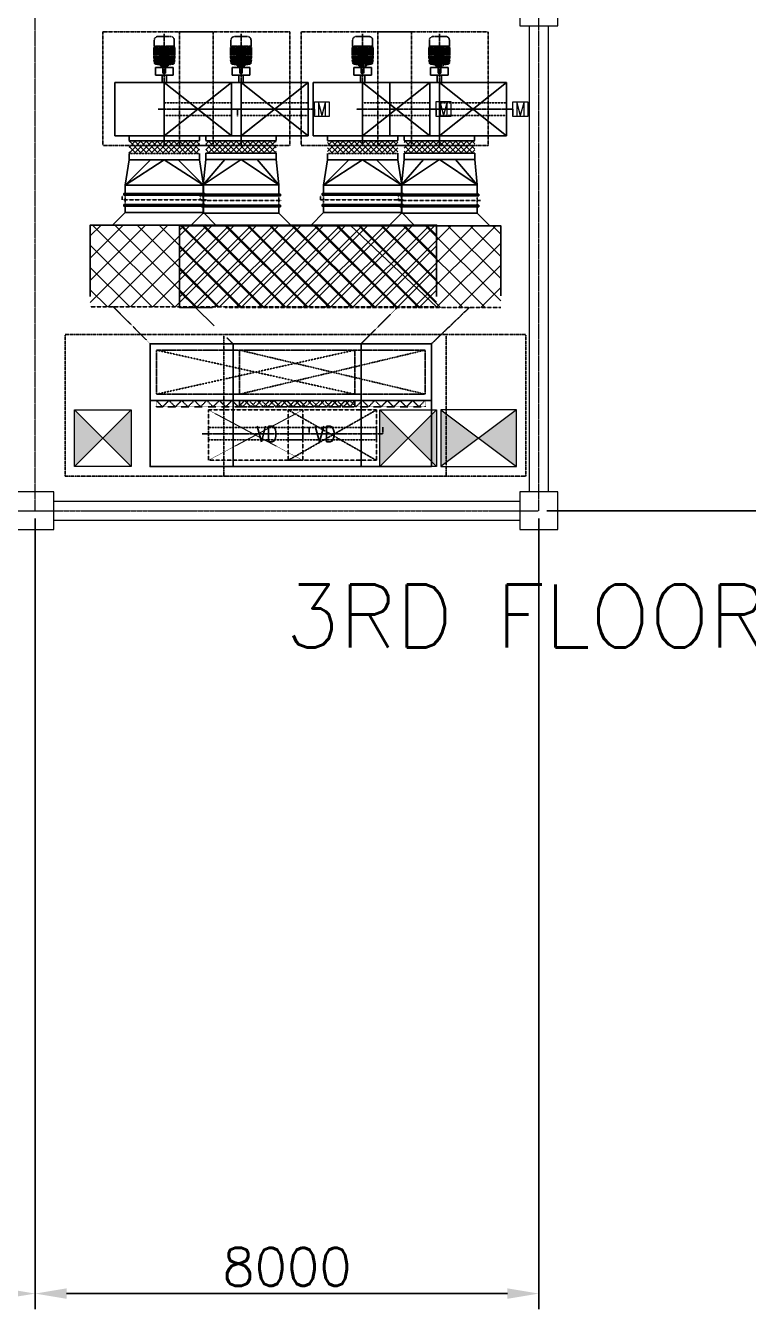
# Model space of a CAD drawing. Extents: x -59767 to 1106559, y -1290 to 1129522.
# Drawn here: x 146708 to 158185, y 542351 to 562729 of the extents above; entities that cross this region are included whole.
import ezdxf
from ezdxf.enums import TextEntityAlignment as Align

# ---------------------------------------------------------------- set-up
doc = ezdxf.new("R2010")
doc.units = 0
for name, pattern in [('CENTER', [2, 1.25, -0.25, 0.25, -0.25]), ('CENTER2', [1.125, 0.75, -0.125, 0.125, -0.125]), ('DASHED', [3.5, 2, -1.5]), ('HIDDEN', [0.375, 0.25, -0.125]), ('HIDDEN2', [0.1875, 0.125, -0.0625]), ('HIDDENX2', [0.75, 0.5, -0.25]), ('PHANTOM', [2.5, 1.25, -0.25, 0.25, -0.25, 0.25, -0.25]), ('PHANTOM2', [1.25, 0.625, -0.125, 0.125, -0.125, 0.125, -0.125])]:
    doc.linetypes.add(name, pattern=pattern)
doc.layers.get('0').update_dxf_attribs({"linetype": 'CONTINUOUS', "lineweight": 9})
doc.layers.get('Defpoints').update_dxf_attribs({"linetype": 'CONTINUOUS', "lineweight": 9})
for name, color, linetype in [('1', 2, 'CONTINUOUS'), ('D-OA', 3, 'CONTINUOUS'), ('EQ', 253, 'CONTINUOUS'), ('EQUIP', 6, 'CONTINUOUS'), ('EQUIP-PAD', 1, 'PHANTOM2'), ('EQUIPMENT', 6, 'CONTINUOUS'), ('SA-102', 3, 'CONTINUOUS'), ('SIZE', 2, 'CONTINUOUS'), ('VD', 2, 'HIDDEN')]:
    doc.layers.add(name, color=color, linetype=linetype)
for name, color, linetype, lineweight in [('COLUMN', 2, 'CONTINUOUS', 9), ('TEXT', 3, 'CONTINUOUS', 9), ('WALL_200', 3, 'CONTINUOUS', 9), ('중심선', 1, 'CENTER', 9), ('치수선', 6, 'CONTINUOUS', 9)]:
    doc.layers.add(name, color=color, linetype=linetype, lineweight=lineweight)
doc.styles.add('ROMANS', font='romans.shx', dxfattribs={"bigfont": 'whgtxt.shx'})
doc.styles.get("Standard").update_dxf_attribs({"font": 'romans.shx', "bigfont": 'whtgtxt.shx'})
doc.dimstyles.new('ISO-25', dxfattribs={"dimscale": 200, "dimtxt": 3, "dimasz": 2.5, "dimexe": 1.25, "dimexo": 0.625, "dimtad": 1, "dimdec": 0, "dimdsep": 46, "dimtxsty": 'Standard', "dimcen": 2.5, "dimadec": 0, "dimazin": 0, "dimtp": 0.1, "dimtm": 0.1, "dimtfac": 0.6, "dimtdec": 0, "dimtmove": 0, "dimatfit": 3, "dimfxl": 1, "dimtvp": 1, "dimtolj": 1, "dimarcsym": 0})

# ---------------------------------------------------------------- blocks, each defined once
blk = doc.blocks.new('column600')
at = {"layer": 'COLUMN', "linetype": 'Continuous'}
blk.add_lwpolyline([(-300, -300), (300, -300), (300, 300), (-300, 300)], close=True, dxfattribs=at)
blk = doc.blocks.new('*D166')
at = {"layer": 'Defpoints', "color": 0}
for p in [(140858, 555029), (146858, 555029), (146858, 542601)]:
    blk.add_point(p, dxfattribs=at)
at = {"layer": '치수선', "color": 0, "lineweight": -2}
for p, q in [((140858, 554904), (140858, 542351)), ((146858, 554904), (146858, 542351)), ((141358, 542601), (146358, 542601))]:
    blk.add_line(p, q, dxfattribs=at)
at = {"layer": '치수선', "color": 0}
for points in [[(141358, 542684), (141358, 542518), (140858, 542601)], [(146358, 542518), (146358, 542684), (146858, 542601)]]:
    blk.add_solid(points, dxfattribs=at)
at = {"layer": '치수선', "color": 0, "insert": (143858, 543026), "char_height": 600, "attachment_point": 5}
blk.add_mtext('\\A1;6000', dxfattribs=at)
blk = doc.blocks.new('*D167')
at = {"layer": 'Defpoints', "color": 0}
for p in [(146858, 555029), (154858, 555029), (154858, 542601)]:
    blk.add_point(p, dxfattribs=at)
at = {"layer": '치수선', "color": 0, "lineweight": -2}
for p, q in [((146858, 554904), (146858, 542351)), ((154858, 554904), (154858, 542351)), ((147358, 542601), (154358, 542601))]:
    blk.add_line(p, q, dxfattribs=at)
at = {"layer": '치수선', "color": 0}
for points in [[(147358, 542684), (147358, 542518), (146858, 542601)], [(154358, 542518), (154358, 542684), (154858, 542601)]]:
    blk.add_solid(points, dxfattribs=at)
at = {"layer": '치수선', "color": 0, "insert": (150858, 543026), "char_height": 600, "attachment_point": 5}
blk.add_mtext('\\A1;8000', dxfattribs=at)
blk = doc.blocks.new('*D168')
at = {"layer": 'Defpoints', "color": 0}
for p in [(154858, 563029), (168302, 563029), (154858, 555029)]:
    blk.add_point(p, dxfattribs=at)
at = {"layer": '치수선', "color": 0, "lineweight": -2}
for p, q in [((154983, 563029), (168552, 563029)), ((168302, 555529), (168302, 562529)), ((154983, 555029), (168552, 555029))]:
    blk.add_line(p, q, dxfattribs=at)
at = {"layer": '치수선', "color": 0}
for points in [[(168386, 562529), (168219, 562529), (168302, 563029)], [(168219, 555529), (168386, 555529), (168302, 555029)]]:
    blk.add_solid(points, dxfattribs=at)
at = {"layer": '치수선', "color": 0, "insert": (167877, 559029), "char_height": 600, "attachment_point": 5, "rotation": 90}
blk.add_mtext('\\A1;8000', dxfattribs=at)
blk = doc.blocks.new('15HPM1')
at = {"color": 6, "linetype": 'PHANTOM'}
for p, q in [((-21, -110), (-21, 0)), ((-21, 0), (0, 0)), ((21, 0), (0, 0)), ((21, -110), (21, 0)), ((-159, -163), (-165, -211)), ((-156, -161), (-163, -211)), ((-153, -161), (-159, -211)), ((-147, -163), (-153, -211)), ((-139, -167), (-145, -211)), ((-138, -167), (-144, -211)), ((-88, -146), (-140, -146)), ((-131, -168), (-137, -215)), ((-130, -169), (-135, -211)), ((-128, -169), (-133, -211)), ((-104, -189), (-121, -189)), ((-121, -215), (-121, -189)), ((-117, -215), (-117, -189)), ((-114, -169), (-116, -189)), ((-109, -215), (-109, -189)), ((-106, -144), (-106, -141)), ((-98, -211), (-98, -174)), ((-96, -211), (-96, -175)), ((-90, -156), (-78, -144)), ((-88, -158), (-76, -146)), ((-82, -211), (-82, -177)), ((-81, -173), (-79, -164)), ((-80, -211), (-80, -179)), ((-79, -173), (-76, -165)), ((-76, -146), (-76, -157)), ((-76, -165), (-76, -211)), ((-65, -211), (-65, -178)), ((-63, -211), (-63, -179)), ((-60, -136), (-60, -120)), ((0, -138), (-60, -138)), ((0, -118), (-58, -118)), ((-57, -153), (-50, -145)), ((-54, -154), (-48, -146)), ((-48, -146), (-48, -211)), ((-48, -211), (-48, -184)), ((-45, -211), (-45, -185)), ((-40, -168), (-35, -163)), ((-38, -170), (-33, -165)), ((-33, -165), (-33, -211)), ((-30, -211), (-30, -171)), ((-27, -159), (-20, -145)), ((-27, -211), (-27, -171)), ((-24, -159), (-18, -146)), ((-22, -110), (0, -110)), ((-22, -118), (-22, -110)), ((-18, -146), (-18, -211)), ((-11, -211), (-11, -178)), ((-9, -172), (-4, -164)), ((-8, -211), (-8, -180)), ((-6, -173), (-2, -165)), ((22, -110), (0, -110)), ((0, -118), (58, -118)), ((0, -138), (60, -138)), ((6, -173), (2, -165)), ((9, -172), (4, -164)), ((8, -211), (8, -180)), ((11, -211), (11, -178)), ((18, -146), (18, -211)), ((24, -159), (18, -146)), ((27, -159), (20, -145)), ((22, -118), (22, -110)), ((27, -211), (27, -171)), ((30, -211), (30, -171)), ((33, -165), (33, -211)), ((38, -170), (33, -165)), ((40, -168), (35, -163)), ((45, -211), (45, -185)), ((48, -146), (48, -211)), ((54, -154), (48, -146)), ((48, -211), (48, -184)), ((57, -153), (50, -145)), ((60, -136), (60, -120)), ((63, -211), (63, -179)), ((65, -211), (65, -178)), ((88, -158), (76, -146)), ((76, -146), (76, -157)), ((76, -165), (76, -211)), ((79, -173), (76, -165)), ((90, -156), (78, -144)), ((81, -173), (79, -164)), ((80, -211), (80, -179)), ((82, -211), (82, -177)), ((88, -146), (140, -146)), ((96, -211), (96, -175)), ((98, -211), (98, -174)), ((104, -189), (121, -189)), ((106, -144), (106, -141)), ((109, -215), (109, -189)), ((114, -169), (116, -189)), ((117, -215), (117, -189)), ((121, -215), (121, -189)), ((128, -169), (133, -211)), ((130, -169), (135, -211)), ((131, -168), (137, -215)), ((138, -167), (144, -211)), ((139, -167), (145, -211)), ((147, -163), (153, -211)), ((153, -161), (159, -211)), ((156, -161), (163, -211)), ((159, -163), (165, -211)), ((-139, -218), (-167, -234)), ((-167, -323), (-167, -234)), ((-167, -412), (-167, -323)), ((-137, -211), (-165, -211)), ((-139, -218), (-163, -234)), ((-163, -323), (-163, -234)), ((-163, -412), (-163, -323)), ((-139, -218), (-159, -234)), ((-159, -323), (-159, -234)), ((-159, -412), (-159, -323)), ((-136, -218), (-153, -234)), ((-136, -218), (-153, -234)), ((-136, -218), (-153, -234)), ((-153, -323), (-153, -234)), ((-153, -323), (-153, -234)), ((-153, -412), (-153, -323)), ((-153, -412), (-153, -323)), ((-136, -218), (-145, -234)), ((-145, -323), (-145, -234)), ((-145, -412), (-145, -323)), ((-136, -218), (-144, -234)), ((-144, -323), (-144, -234)), ((-144, -412), (-144, -323)), ((-139, -215), (141, -215)), ((-139, -218), (-139, -215)), ((-136, -323), (-136, -218)), ((-136, -428), (-136, -323)), ((-131, -218), (-135, -234)), ((-135, -323), (-135, -234)), ((-135, -412), (-135, -323)), ((-133, -211), (-121, -211)), ((-126, -218), (-133, -234)), ((-133, -323), (-133, -234)), ((-133, -412), (-133, -323)), ((-126, -323), (-126, -218)), ((-126, -428), (-126, -323)), ((-121, -323), (-121, -215)), ((-103, -218), (-121, -218)), ((-121, -431), (-121, -323)), ((-117, -323), (-117, -218)), ((-117, -428), (-117, -323)), ((-109, -323), (-109, -218)), ((-109, -428), (-109, -323)), ((-103, -218), (-103, -215)), ((-86, -218), (-98, -234)), ((-98, -323), (-98, -234)), ((-98, -412), (-98, -323)), ((-76, -218), (-96, -234)), ((-96, -323), (-96, -234)), ((-96, -412), (-96, -323)), ((-89, -222), (-89, -215)), ((-73, -218), (-82, -234)), ((-82, -323), (-82, -234)), ((-82, -412), (-82, -323)), ((-63, -218), (-80, -234)), ((-80, -323), (-80, -234)), ((-80, -412), (-80, -323)), ((-76, -223), (-76, -218)), ((-60, -218), (-65, -234)), ((-65, -234), (-65, -412)), ((-48, -218), (-63, -234)), ((-63, -226), (-63, -218)), ((-63, -234), (-63, -412)), ((-48, -218), (-48, -428)), ((-45, -218), (-48, -234)), ((-48, -234), (-48, -412)), ((-33, -218), (-45, -234)), ((-45, -234), (-45, -412)), ((-33, -218), (-33, -428)), ((-30, -234), (-30, -428)), ((-18, -218), (-27, -234)), ((-27, -234), (-27, -412)), ((-18, -218), (-18, -428)), ((-14, -218), (-14, -428)), ((-14, -218), (-11, -234)), ((-11, -234), (-11, -412)), ((-2, -218), (-8, -234)), ((-8, -234), (-8, -412)), ((2, -218), (8, -234)), ((8, -234), (8, -412)), ((14, -218), (11, -234)), ((11, -234), (11, -412)), ((14, -218), (14, -428)), ((18, -218), (18, -428)), ((18, -218), (27, -234)), ((27, -234), (27, -412)), ((30, -234), (30, -428)), ((33, -218), (33, -428)), ((33, -218), (45, -234)), ((45, -218), (48, -234)), ((45, -234), (45, -412)), ((48, -218), (48, -428)), ((48, -218), (63, -234)), ((48, -234), (48, -412)), ((60, -218), (65, -234)), ((63, -226), (63, -218)), ((63, -218), (80, -234)), ((63, -234), (63, -412)), ((65, -234), (65, -412)), ((73, -218), (82, -234)), ((76, -218), (96, -234)), ((76, -223), (76, -218)), ((80, -323), (80, -234)), ((80, -412), (80, -323)), ((82, -323), (82, -234)), ((82, -412), (82, -323)), ((86, -218), (98, -234)), ((89, -222), (89, -215)), ((96, -323), (96, -234)), ((96, -412), (96, -323)), ((98, -323), (98, -234)), ((98, -412), (98, -323)), ((103, -218), (103, -215)), ((103, -218), (121, -218)), ((109, -323), (109, -218)), ((109, -428), (109, -323)), ((117, -323), (117, -218)), ((117, -428), (117, -323)), ((133, -211), (121, -211)), ((121, -323), (121, -215)), ((121, -431), (121, -323)), ((126, -323), (126, -218)), ((126, -218), (133, -234)), ((126, -428), (126, -323)), ((131, -218), (135, -234)), ((133, -323), (133, -234)), ((133, -412), (133, -323)), ((135, -323), (135, -234)), ((135, -412), (135, -323)), ((136, -323), (136, -218)), ((136, -218), (153, -234)), ((136, -218), (153, -234)), ((136, -218), (153, -234)), ((136, -218), (145, -234)), ((136, -218), (144, -234)), ((136, -428), (136, -323)), ((137, -211), (165, -211)), ((139, -218), (139, -215)), ((139, -218), (167, -234)), ((139, -218), (163, -234)), ((139, -218), (159, -234)), ((144, -323), (144, -234)), ((144, -412), (144, -323)), ((145, -323), (145, -234)), ((145, -412), (145, -323)), ((153, -323), (153, -234)), ((153, -323), (153, -234)), ((153, -412), (153, -323)), ((153, -412), (153, -323)), ((159, -323), (159, -234)), ((159, -412), (159, -323)), ((163, -323), (163, -234)), ((163, -412), (163, -323)), ((167, -323), (167, -234)), ((167, -412), (167, -323)), ((-167, -412), (-139, -428)), ((-163, -412), (-139, -428)), ((-159, -412), (-139, -428)), ((-159, -431), (141, -431)), ((-159, -525), (-159, -431)), ((-153, -412), (-136, -428)), ((-153, -412), (-136, -428)), ((-153, -412), (-136, -428)), ((-145, -412), (-136, -428)), ((-144, -412), (-136, -428)), ((-139, -431), (-139, -428)), ((-135, -412), (-131, -428)), ((-133, -412), (-126, -428)), ((-121, -428), (-103, -428)), ((-103, -431), (-103, -428)), ((-102, -582), (103, -582)), ((-98, -412), (-86, -428)), ((-96, -412), (-76, -428)), ((-89, -431), (-89, -424)), ((-82, -412), (-73, -428)), ((-80, -412), (-63, -428)), ((-76, -428), (-76, -423)), ((-65, -412), (-60, -428)), ((-63, -412), (-48, -428)), ((-63, -428), (-63, -420)), ((-48, -412), (-45, -428)), ((-45, -412), (-33, -428)), ((-27, -412), (-18, -428)), ((-11, -412), (-14, -428)), ((-8, -412), (-2, -428)), ((8, -412), (2, -428)), ((11, -412), (14, -428)), ((27, -412), (18, -428)), ((45, -412), (33, -428)), ((48, -412), (45, -428)), ((63, -412), (48, -428)), ((65, -412), (60, -428)), ((80, -412), (63, -428)), ((63, -428), (63, -420)), ((82, -412), (73, -428)), ((96, -412), (76, -428)), ((76, -428), (76, -423)), ((98, -412), (86, -428)), ((89, -431), (89, -424)), ((103, -431), (103, -428)), ((121, -428), (103, -428)), ((133, -412), (126, -428)), ((135, -412), (131, -428)), ((153, -412), (136, -428)), ((153, -412), (136, -428)), ((153, -412), (136, -428)), ((145, -412), (136, -428)), ((144, -412), (136, -428)), ((167, -412), (139, -428)), ((163, -412), (139, -428)), ((159, -412), (139, -428)), ((139, -431), (139, -428)), ((159, -525), (159, -431))]:
    blk.add_line(p, q, dxfattribs=at)
for centre, radius, start, end in [((-140, -166), 19.4, 90, 172.2068), ((-140, -163), 16.7, 90, 172.2068), ((-136, -163), 16.7, 90, 172.2068), ((-127, -166), 19.4, 90, 172.2068), ((-116, -170), 23.6, 90.0001, 172.2068), ((-114, -170), 23.6, 90.0001, 172.2068), ((-104, -173), 27, 96.9319, 171.2119), ((-103, -173), 26.4, 90, 172.2068), ((-102, -173), 26.4, 90.0001, 172.2068), ((-88, -173), 26.4, 90.0001, 172.2068), ((-108, -144), 2, 273.5033, 359.995), ((-104, -141), 2, 93.9961, 180.0071), ((-67, -671), 533, 89.5181, 93.9956), ((-73, -174), 25, 134.5088, 180), ((-71, -175), 25, 134.5088, 180), ((-59, -179), 23.5, 163.9934, 180.0002), ((-59, -179), 20.8, 163.9934, 180.0002), ((-24, -178), 41.7, 142.4521, 180), ((-62, -136), 2, 269.5183, 359.9718), ((-21, -179), 41.7, 142.4521, 180), ((-58, -120), 2, 90, 180), ((-24, -185), 23.7, 133.2315, 180.0001), ((-24, -185), 20.8, 133.2315, 180.0001), ((-2, -171), 27.8, 154.3206, 180.0001), ((1, -171), 27.8, 154.3206, 180.0001), ((6, -180), 16.8, 151.073, 180.0004), ((6, -180), 13.9, 151.073, 180.0004), ((-6, -180), 13.9, 359.9996, 28.927), ((-6, -180), 16.8, 359.9996, 28.927), ((-1, -171), 27.8, 359.9999, 25.6794), ((2, -171), 27.8, 359.9999, 25.6794), ((24, -185), 20.8, 359.9999, 46.7685), ((24, -185), 23.7, 359.9999, 46.7685), ((21, -179), 41.7, 0, 37.5479), ((24, -178), 41.7, 360, 37.5479), ((58, -120), 2, 0, 90), ((62, -136), 2, 180.0282, 270.4817), ((67, -671), 533, 86.0044, 90.4819), ((59, -179), 20.8, 359.9998, 16.0066), ((59, -179), 23.5, 359.9998, 16.0066), ((88, -173), 26.4, 7.7932, 89.9999), ((71, -175), 25, 0, 45.4912), ((73, -174), 25, 360, 45.4912), ((102, -173), 26.4, 7.7932, 89.9999), ((103, -173), 26.4, 7.7932, 90), ((104, -141), 2, 359.9929, 86.0039), ((108, -144), 2, 180.005, 266.4967), ((104, -173), 27, 8.7881, 83.0681), ((114, -170), 23.6, 7.7932, 89.9999), ((116, -170), 23.6, 7.7932, 89.9999), ((127, -166), 19.4, 7.7932, 90), ((136, -163), 16.7, 7.7932, 90), ((140, -163), 16.7, 7.7932, 90), ((140, -166), 19.4, 7.7932, 90), ((-102, -525), 57, 180, 270), ((102, -525), 57, 270, 0)]:
    blk.add_arc(centre, radius, start, end, dxfattribs=at)

msp = doc.modelspace()

# ---------------------------------------------------------------- hatches: boundary and pattern name
at = {"layer": '1', "lineweight": 9}
for points in [[(147484.8, 555728.8), (147934.8, 556178.8), (148384.8, 555728.8), (148384.8, 556628.8), (147934.8, 556178.8), (147484.8, 556628.8)], [(152334.8, 555728.8), (152784.8, 556178.8), (153234.8, 555728.8), (153234.8, 556628.8), (152784.8, 556178.8), (152334.8, 556628.8)], [(153302.9, 556628.8), (153302.9, 555728.8), (153902.9, 556178.8), (154502.9, 555728.8), (154502.9, 556628.8), (153902.9, 556178.8)]]:
    msp.add_hatch(color=256, dxfattribs=at).paths.add_polyline_path(points)
at = {"layer": 'D-OA', "ltscale": 0.5}
h = msp.add_hatch(dxfattribs=at)
h.set_pattern_fill('ANSI37', color=1, scale=2000, angle=180, style=0)
h.set_pattern_definition([(45, (-776174.6, 455727.63), (-176.776695, 176.776695), []), (135, (-776174.6, 455727.63), (-176.776695, -176.776695), [])])
edge = h.paths.add_edge_path()
edge.add_line((153234.8, 558263.8), (147734.8, 558263.8))
edge.add_line((147734.8, 558263.8), (147734.8, 559563.8))
edge.add_line((147734.8, 559563.8), (153234.8, 559563.8))
edge.add_line((153234.8, 559563.8), (153234.8, 558427.5))
h = msp.add_hatch(dxfattribs=at)
h.set_pattern_fill('ANSI37', color=1, scale=2000, angle=180, style=0)
h.set_pattern_definition([(45, (-751656.88, 455581.35), (-176.776695, 176.776695), []), (135, (-751656.88, 455581.35), (-176.776695, -176.776695), [])])
edge = h.paths.add_edge_path()
edge.add_line((154253.3, 558253.8), (149153.3, 558253.8))
edge.add_line((149153.3, 558253.8), (149153.3, 559553.8))
edge.add_line((149153.3, 559553.8), (154253.3, 559553.8))
edge.add_line((154253.3, 559553.8), (154253.3, 558442.5))
at = {"layer": 'EQUIP', "ltscale": 0.5}
h = msp.add_hatch(dxfattribs=at)
h.set_pattern_fill('ANSI37', color=1, scale=500, style=0)
h.set_pattern_definition([(225, (141906.01, 585994.817), (44.19417, -44.19417), []), (315, (141906.01, 585994.817), (44.19417, 44.19417), [])])
h.paths.add_polyline_path([(148349.8, 560700.6), (148349.8, 560900.6), (149470.8, 560900.6), (149470.8, 560700.6)])
h = msp.add_hatch(dxfattribs=at)
h.set_pattern_fill('ANSI37', color=1, scale=500, style=0)
h.set_pattern_definition([(225, (173213.39, 585996.435), (44.19417, -44.19417), []), (315, (173213.39, 585996.435), (44.19417, 44.19417), [])])
h.paths.add_polyline_path([(149568.2, 560902.2), (149568.2, 560702.2), (150688.9, 560702.2), (150688.9, 560902.2)])
h = msp.add_hatch(dxfattribs=at)
h.set_pattern_fill('ANSI37', color=1, scale=500, style=0)
h.set_pattern_definition([(225, (138756.01, 585994.817), (44.19417, -44.19417), []), (315, (138756.01, 585994.817), (44.19417, 44.19417), [])])
h.paths.add_polyline_path([(151499.8, 560700.6), (151499.8, 560900.6), (152620.8, 560900.6), (152620.8, 560700.6)])
h = msp.add_hatch(dxfattribs=at)
h.set_pattern_fill('ANSI37', color=1, scale=500, style=0)
h.set_pattern_definition([(225, (170063.39, 585996.435), (44.19417, -44.19417), []), (315, (170063.39, 585996.435), (44.19417, 44.19417), [])])
h.paths.add_polyline_path([(152718.2, 560902.2), (152718.2, 560702.2), (153838.9, 560702.2), (153838.9, 560902.2)])

# ---------------------------------------------------------------- linework, layer by layer
at = {"layer": '1', "lineweight": 9}
for p, q in [((147484.8, 556628.8), (148384.8, 556628.8)), ((147484.8, 555728.8), (147484.8, 556628.8)), ((147484.8, 556628.8), (148384.8, 555728.8)), ((148384.8, 556628.8), (147484.8, 555728.8)), ((148384.8, 556628.8), (148384.8, 555728.8)), ((152334.8, 555728.8), (152334.8, 556628.8)), ((152334.8, 556628.8), (153234.8, 556628.8)), ((153234.8, 555728.8), (152334.8, 556628.8)), ((152334.8, 555728.8), (153234.8, 556628.8)), ((153234.8, 556628.8), (153234.8, 555728.8)), ((154502.9, 556628.8), (153302.9, 556628.8)), ((153302.9, 556628.8), (153302.9, 555728.8)), ((154502.9, 556628.8), (153302.9, 555728.8)), ((153302.9, 556628.8), (154502.9, 555728.8)), ((154502.9, 555728.8), (154502.9, 556628.8)), ((148384.8, 555728.8), (147484.8, 555728.8)), ((153234.8, 555728.8), (152334.8, 555728.8)), ((153302.9, 555728.8), (154502.9, 555728.8))]:
    msp.add_line(p, q, dxfattribs=at)
at = {"layer": 'D-OA', "linetype": 'HIDDENX2', "ltscale": 0.5}
for p, q in [((148349.8, 560699.7), (149469.8, 560699.7)), ((151499.8, 560699.7), (152619.8, 560699.7)), ((150002.9, 557678.8), (149902.9, 557774.7))]:
    msp.add_line(p, q, dxfattribs=at)
at = {"layer": 'D-OA'}
for p, q in [((148349.8, 560599.7), (148349.8, 560699.7)), ((149469.8, 560699.7), (149469.8, 560599.7)), ((151499.8, 560599.7), (151499.8, 560699.7)), ((152619.8, 560699.7), (152619.8, 560599.7)), ((149469.8, 560599.7), (148349.8, 560599.7)), ((152619.8, 560599.7), (151499.8, 560599.7))]:
    msp.add_line(p, q, dxfattribs=at)
at = {"layer": 'D-OA', "ltscale": 0.5}
for p, q in [((149567.9, 560603), (149527.9, 560203)), ((150128.3, 560603), (149527.9, 560203)), ((149873.7, 560603), (149527.9, 560203)), ((149567.9, 560703), (150688.7, 560703)), ((149567.9, 560703), (149567.9, 560603)), ((149567.9, 560603), (150688.7, 560603)), ((150728.7, 560203), (150128.3, 560603)), ((150728.7, 560203), (150382.9, 560603)), ((150688.7, 560703), (150688.7, 560603)), ((150688.7, 560603), (150728.7, 560203)), ((152717.9, 560603), (152677.9, 560203)), ((153278.3, 560603), (152677.9, 560203)), ((153023.7, 560603), (152677.9, 560203)), ((152717.9, 560703), (152717.9, 560603)), ((152717.9, 560703), (153838.7, 560703)), ((152717.9, 560603), (153838.7, 560603)), ((153878.7, 560203), (153278.3, 560603)), ((153878.7, 560203), (153532.9, 560603)), ((153838.7, 560703), (153838.7, 560603)), ((153838.7, 560603), (153878.7, 560203)), ((148349.8, 560599.7), (148289.8, 560199.7)), ((148909.8, 560599.7), (148289.8, 560199.7)), ((148690.2, 560599.7), (148289.8, 560199.7)), ((148909.8, 560599.7), (149529.8, 560199.7)), ((149129.5, 560599.7), (149529.8, 560199.7)), ((149469.8, 560599.7), (149529.8, 560199.7)), ((151499.8, 560599.7), (151439.8, 560199.7)), ((152059.8, 560599.7), (151439.8, 560199.7)), ((151840.2, 560599.7), (151439.8, 560199.7)), ((152059.8, 560599.7), (152679.8, 560199.7)), ((152279.5, 560599.7), (152679.8, 560199.7)), ((152619.8, 560599.7), (152679.8, 560199.7)), ((148289.8, 560199.7), (148289.8, 560063.8)), ((148289.8, 560199.7), (149529.8, 560199.7)), ((149527.9, 560203), (149527.9, 560053.8)), ((149527.9, 560203), (150728.7, 560203)), ((149529.8, 560199.7), (149529.8, 560063.8)), ((150728.7, 560203), (150728.7, 560053.8)), ((151439.8, 560199.7), (151439.8, 560063.8)), ((151439.8, 560199.7), (152679.8, 560199.7)), ((152677.9, 560203), (152677.9, 560053.8)), ((152677.9, 560203), (153878.7, 560203)), ((152679.8, 560199.7), (152679.8, 560063.8)), ((153878.7, 560203), (153878.7, 560053.8)), ((148289.8, 560063.8), (149529.8, 560063.8)), ((149527.9, 560053.8), (150728.7, 560053.8)), ((151439.8, 560063.8), (152679.8, 560063.8)), ((152677.9, 560053.8), (153878.7, 560053.8)), ((148289.8, 559863.8), (148289.8, 559763.8)), ((148289.8, 559863.8), (149529.8, 559863.8)), ((149527.9, 559853.8), (149527.9, 559753.8)), ((149527.9, 559853.8), (150728.7, 559853.8)), ((149529.8, 559863.8), (149529.8, 559763.8)), ((150728.7, 559853.8), (150728.7, 559753.8)), ((151439.8, 559863.8), (151439.8, 559763.8)), ((151439.8, 559863.8), (152679.8, 559863.8)), ((152677.9, 559853.8), (152677.9, 559753.8)), ((152677.9, 559853.8), (153878.7, 559853.8)), ((152679.8, 559863.8), (152679.8, 559763.8)), ((153878.7, 559853.8), (153878.7, 559753.8)), ((148289.8, 559763.8), (148089.8, 559563.8)), ((148289.8, 559763.8), (149529.8, 559763.8)), ((149527.9, 559753.8), (149327.9, 559553.8)), ((149527.9, 559753.8), (150728.7, 559753.8)), ((149529.8, 559763.8), (149729.8, 559563.8)), ((150728.7, 559753.8), (150928.7, 559553.8)), ((151439.8, 559763.8), (151239.8, 559563.8)), ((151439.8, 559763.8), (152679.8, 559763.8)), ((152677.9, 559753.8), (152477.9, 559553.8)), ((152677.9, 559753.8), (153878.7, 559753.8)), ((152679.8, 559763.8), (152879.8, 559563.8)), ((153878.7, 559753.8), (154078.7, 559553.8)), ((149702.9, 557966.3), (149402.9, 558253.8))]:
    msp.add_line(p, q, dxfattribs=at)
at = {"layer": 'D-OA', "color": 1, "ltscale": 0.5}
msp.add_line((153234.8, 558263.8), (151859.8, 559563.8), dxfattribs=at)
at = {"layer": 'D-OA', "linetype": 'HIDDENX2'}
for p, q in [((148684.8, 557678.8), (148084.8, 558278.8)), ((152034.8, 557678.8), (152634.8, 558278.8)), ((153152.9, 557678.8), (153752.9, 558253.8)), ((149609.8, 556628.8), (151109.8, 555828.8)), ((149609.8, 555828.8), (151109.8, 556628.8)), ((150877.9, 556628.8), (152277.9, 555828.8)), ((150877.9, 555828.8), (152277.9, 556628.8))]:
    msp.add_line(p, q, dxfattribs=at)
at = {"layer": 'D-OA'}
for points in [[(147734.8, 558427.5), (147734.8, 559563.8), (153234.8, 559563.8), (153234.8, 558427.5)], [(149677.6, 558253.8), (149153.3, 558253.8), (149153.3, 559553.8), (154253.3, 559553.8), (154253.3, 558442.5)]]:
    msp.add_lwpolyline(points, dxfattribs=at)
at = {"layer": 'D-OA', "linetype": 'HIDDENX2'}
for points in [[(153234.8, 558263.8), (147734.8, 558263.8)], [(154253.3, 558253.8), (149877.6, 558253.8)]]:
    msp.add_lwpolyline(points, dxfattribs=at)
for points in [[(149609.8, 555828.8), (149609.8, 556628.8), (151109.8, 556628.8), (151109.8, 555828.8)], [(150877.9, 555828.8), (150877.9, 556628.8), (152277.9, 556628.8), (152277.9, 555828.8)]]:
    msp.add_lwpolyline(points, close=True, dxfattribs=at)
at = {"layer": 'EQ', "linetype": 'HIDDEN2', "ltscale": 0.5}
for points in [[(151934.8, 556878.8), (151934.8, 557578.8), (148784.8, 557578.8), (148784.8, 556878.8), (151934.8, 556878.8)], [(148784.8, 557578.8), (151934.8, 556878.8), (151891.4, 556878.8)], [(148784.8, 556878.8), (151934.8, 557578.8), (151891.4, 557578.8)], [(150102.9, 556878.8), (150102.9, 557578.8), (153052.9, 557578.8), (153052.9, 556878.8), (150102.9, 556878.8)], [(153052.9, 557578.8), (150102.9, 556878.8), (150102.9, 556878.8)], [(153052.9, 556878.8), (150102.9, 557578.8), (150102.9, 557578.8)]]:
    msp.add_lwpolyline(points, dxfattribs=at)
at = {"layer": 'EQ', "linetype": 'DASHED', "ltscale": 0.5}
for points in [[(151934.8, 556678.8), (151934.8, 556778.8), (148784.8, 556778.8), (148784.8, 556678.8), (151934.8, 556678.8)], [(148784.8, 556778.8), (148884.8, 556678.8), (148984.8, 556778.8)], [(148984.8, 556778.8), (149084.8, 556678.8), (149184.8, 556778.8)], [(149184.8, 556778.8), (149284.8, 556678.8), (149384.8, 556778.8)], [(149384.8, 556778.8), (149484.8, 556678.8), (149584.8, 556778.8)], [(149584.8, 556778.8), (149684.8, 556678.8), (149784.8, 556778.8)], [(149784.8, 556778.8), (149884.8, 556678.8), (149984.8, 556778.8)], [(149984.8, 556778.8), (150084.8, 556678.8), (150184.8, 556778.8)], [(150102.9, 556678.8), (150102.9, 556778.8), (153052.9, 556778.8), (153052.9, 556678.8), (150102.9, 556678.8)], [(150252.9, 556778.8), (150152.9, 556678.8), (150102.9, 556728.8)], [(150184.8, 556778.8), (150284.8, 556678.8), (150384.8, 556778.8)], [(150452.9, 556778.8), (150352.9, 556678.8), (150252.9, 556778.8)], [(150384.8, 556778.8), (150484.8, 556678.8), (150584.8, 556778.8)], [(150652.9, 556778.8), (150552.9, 556678.8), (150452.9, 556778.8)], [(150584.8, 556778.8), (150684.8, 556678.8), (150784.8, 556778.8)], [(150852.9, 556778.8), (150752.9, 556678.8), (150652.9, 556778.8)], [(150784.8, 556778.8), (150884.8, 556678.8), (150984.8, 556778.8)], [(151052.9, 556778.8), (150952.9, 556678.8), (150852.9, 556778.8)], [(150984.8, 556778.8), (151084.8, 556678.8), (151184.8, 556778.8)], [(151252.9, 556778.8), (151152.9, 556678.8), (151052.9, 556778.8)], [(151184.8, 556778.8), (151284.8, 556678.8), (151384.8, 556778.8)], [(151452.9, 556778.8), (151352.9, 556678.8), (151252.9, 556778.8)], [(151384.8, 556778.8), (151484.8, 556678.8), (151584.8, 556778.8)], [(151652.9, 556778.8), (151552.9, 556678.8), (151452.9, 556778.8)], [(151584.8, 556778.8), (151684.8, 556678.8), (151784.8, 556778.8)], [(151852.9, 556778.8), (151752.9, 556678.8), (151652.9, 556778.8)], [(151784.8, 556778.8), (151859.8, 556678.8), (151934.8, 556778.8)], [(152052.9, 556778.8), (151952.9, 556678.8), (151852.9, 556778.8)], [(152252.9, 556778.8), (152152.9, 556678.8), (152052.9, 556778.8)], [(152452.9, 556778.8), (152352.9, 556678.8), (152252.9, 556778.8)], [(152652.9, 556778.8), (152552.9, 556678.8), (152452.9, 556778.8)], [(152852.9, 556778.8), (152752.9, 556678.8), (152652.9, 556778.8)], [(153052.9, 556778.8), (152952.9, 556678.8), (152852.9, 556778.8)]]:
    msp.add_lwpolyline(points, dxfattribs=at)
at = {"layer": 'EQUIP', "color": 1, "linetype": 'CENTER2'}
for p, q in [((148909.8, 562598.9), (148909.8, 560827.2)), ((150127.9, 562598.9), (150127.9, 560827.3)), ((152059.8, 562598.9), (152059.8, 560827.2)), ((153277.9, 562598.9), (153277.9, 560827.3)), ((149129.2, 561403.8), (151175.5, 561403.8))]:
    msp.add_line(p, q, dxfattribs=at)
at = {"layer": 'EQUIP'}
for p, q in [((148769.1, 562066.8), (149050.6, 562066.8)), ((148769.1, 562066.8), (148769.1, 561943.6)), ((149050.6, 562066.8), (149050.6, 561943.6)), ((149987.2, 562066.8), (150268.7, 562066.8)), ((149987.2, 562066.8), (149987.2, 561943.6)), ((150268.7, 562066.8), (150268.7, 561943.6)), ((151919.1, 562066.8), (152200.6, 562066.8)), ((151919.1, 562066.8), (151919.1, 561943.6)), ((152200.6, 562066.8), (152200.6, 561943.6)), ((153137.2, 562066.8), (153418.7, 562066.8)), ((153137.2, 562066.8), (153137.2, 561943.6)), ((153418.7, 562066.8), (153418.7, 561943.6)), ((148124.8, 560981.3), (148124.8, 561826.3)), ((148909.8, 561826.3), (148124.8, 561826.3)), ((148769.1, 561943.6), (149050.6, 561943.6)), ((148874.7, 561826.3), (148874.7, 561943.6)), ((149974.8, 561826.3), (148909.8, 561826.3)), ((148909.8, 561826.3), (148909.8, 560981.3)), ((148909.8, 561826.3), (149974.8, 560981.3)), ((148909.8, 560981.3), (149974.8, 561826.3)), ((148945, 561826.3), (148945, 561943.6)), ((150127.9, 561826.3), (149342.9, 561826.3)), ((149974.8, 561826.3), (149974.8, 560981.3)), ((149987.2, 561943.6), (150268.7, 561943.6)), ((150092.7, 561826.3), (150092.7, 561943.6)), ((151192.9, 561826.3), (150127.9, 561826.3)), ((150127.9, 561826.3), (150127.9, 560981.3)), ((150127.9, 561826.3), (151192.9, 560981.3)), ((150127.9, 560981.3), (151192.9, 561826.3)), ((150163.1, 561826.3), (150163.1, 561943.6)), ((151192.9, 561826.3), (151192.9, 560981.3)), ((151274.8, 560981.3), (151274.8, 561826.3)), ((152059.8, 561826.3), (151274.8, 561826.3)), ((151919.1, 561943.6), (152200.6, 561943.6)), ((152024.7, 561826.3), (152024.7, 561943.6)), ((153124.8, 561826.3), (152059.8, 561826.3)), ((152059.8, 561826.3), (152059.8, 560981.3)), ((152059.8, 561826.3), (153124.8, 560981.3)), ((152059.8, 560981.3), (153124.8, 561826.3)), ((152095, 561826.3), (152095, 561943.6)), ((152492.9, 560981.3), (152492.9, 561826.3)), ((153277.9, 561826.3), (152492.9, 561826.3)), ((153124.8, 561826.3), (153124.8, 560981.3)), ((153137.2, 561943.6), (153418.7, 561943.6)), ((153242.7, 561826.3), (153242.7, 561943.6)), ((154342.9, 561826.3), (153277.9, 561826.3)), ((153277.9, 561826.3), (153277.9, 560981.3)), ((153277.9, 561826.3), (154342.9, 560981.3)), ((153277.9, 560981.3), (154342.9, 561826.3)), ((153313.1, 561826.3), (153313.1, 561943.6)), ((154342.9, 561826.3), (154342.9, 560981.3)), ((148909.8, 560981.3), (148124.8, 560981.3)), ((149470.6, 560903), (148349.1, 560903)), ((148349.8, 560905.7), (148349.8, 560978.3)), ((149974.8, 560981.3), (148909.8, 560981.3)), ((150127.9, 560981.3), (149342.9, 560981.3)), ((149469.8, 560905.7), (149469.8, 560981.3)), ((150688.7, 560903), (149567.2, 560903)), ((149567.9, 560905.7), (149567.9, 560978.3)), ((151192.9, 560981.3), (150127.9, 560981.3)), ((150687.9, 560905.7), (150687.9, 560981.3)), ((152059.8, 560981.3), (151274.8, 560981.3)), ((152620.6, 560903), (151499.1, 560903)), ((151499.8, 560905.7), (151499.8, 560978.3)), ((153124.8, 560981.3), (152059.8, 560981.3)), ((153277.9, 560981.3), (152492.9, 560981.3)), ((152619.8, 560905.7), (152619.8, 560981.3)), ((153838.7, 560903), (152717.2, 560903)), ((152717.9, 560905.7), (152717.9, 560978.3)), ((154342.9, 560981.3), (153277.9, 560981.3)), ((153837.9, 560905.7), (153837.9, 560981.3))]:
    msp.add_line(p, q, dxfattribs=at)
at = {"layer": 'EQUIP-PAD'}
for points in [[(149684.8, 560828.8), (147934.8, 560828.8), (147934.8, 562628.8), (149684.8, 562628.8)], [(150902.9, 560828.8), (149152.9, 560828.8), (149152.9, 562628.8), (150902.9, 562628.8)], [(152834.8, 560828.8), (151084.8, 560828.8), (151084.8, 562628.8), (152834.8, 562628.8)], [(154052.9, 560828.8), (152302.9, 560828.8), (152302.9, 562628.8), (154052.9, 562628.8)], [(147334.8, 555578.8), (147334.8, 557828.8), (151394.8, 557828.8), (151394.8, 557828.8), (153384.8, 557828.8), (153384.8, 555578.8), (151424.8, 555578.8), (151424.8, 555578.8)], [(154652.9, 555578.8), (154652.9, 557828.8), (150692.9, 557828.8), (150692.9, 557828.8), (149852.9, 557828.8), (149852.9, 555578.8), (150662.9, 555578.8), (150662.9, 555578.8)]]:
    msp.add_lwpolyline(points, close=True, dxfattribs=at)
at = {"layer": 'EQUIPMENT'}
for points in [[(152034.8, 557678.8), (152034.8, 556778.8), (148684.8, 556778.8), (148684.8, 557678.8), (152034.8, 557678.8)], [(150002.9, 557678.8), (150002.9, 556778.8), (153152.9, 556778.8), (153152.9, 557678.8), (150002.9, 557678.8)], [(152034.8, 556778.8), (152034.8, 555728.8), (148684.8, 555728.8), (148684.8, 556778.8), (152034.8, 556778.8)], [(150002.9, 556778.8), (150002.9, 555728.8), (153152.9, 555728.8), (153152.9, 556778.8), (150002.9, 556778.8)]]:
    msp.add_lwpolyline(points, dxfattribs=at)
at = {"layer": 'SA-102', "linetype": 'HIDDENX2', "ltscale": 0.5}
for p, q in [((148909.8, 560981.3), (149974.8, 561826.3)), ((148909.8, 561826.3), (149979.8, 560981.3)), ((150127.9, 560981.3), (151192.9, 561826.3)), ((150127.9, 561826.3), (151192.9, 560981.3)), ((153124.8, 560981.3), (152059.8, 561826.3)), ((153124.8, 561826.3), (152059.8, 560981.3)), ((153278.3, 560981.3), (154343.3, 561826.3)), ((153278.3, 561826.3), (154343.3, 560981.3))]:
    msp.add_line(p, q, dxfattribs=at)
for points in [[(148909.8, 561826.3), (149974.8, 561826.3), (149974.8, 560981.3), (148909.8, 560981.3)], [(150127.9, 561826.3), (151192.9, 561826.3), (151192.9, 560981.3), (150127.9, 560981.3)], [(153124.8, 561826.3), (152059.8, 561826.3), (152059.8, 560981.3), (153124.8, 560981.3)], [(153278.3, 561826.3), (154343.3, 561826.3), (154343.3, 560981.3), (153278.3, 560981.3)]]:
    msp.add_lwpolyline(points, close=True, dxfattribs=at)
at = {"layer": 'TEXT'}
for points in [[(151292.9, 561522.6), (151530.5, 561522.6), (151530.5, 561285), (151292.9, 561285)], [(153224.8, 561523.8), (153462.4, 561523.8), (153462.4, 561286.2), (153224.8, 561286.2)], [(154443.3, 561522.6), (154680.9, 561522.6), (154680.9, 561285), (154443.3, 561285)]]:
    msp.add_lwpolyline(points, close=True, dxfattribs=at)
at = {"layer": 'VD', "linetype": 'HIDDEN'}
for points in [[(148909.8, 561302.6), (149974.8, 561302.6), (149974.8, 561502.6), (148909.8, 561502.6), (148909.8, 561302.6)], [(150127.9, 561302.6), (151192.9, 561302.6), (151192.9, 561502.6), (150127.9, 561502.6), (150127.9, 561302.6)], [(153124.8, 561303.8), (152059.8, 561303.8), (152059.8, 561503.8), (153124.8, 561503.8), (153124.8, 561303.8)], [(153278.3, 561302.6), (154343.3, 561302.6), (154343.3, 561502.6), (153278.3, 561502.6), (153278.3, 561302.6)], [(149609.8, 556151.8), (151109.8, 556151.8), (151109.8, 556351.8), (149609.8, 556351.8), (149609.8, 556151.8)], [(150877.9, 556151.8), (152277.9, 556151.8), (152277.9, 556351.8), (150877.9, 556351.8), (150877.9, 556151.8)]]:
    msp.add_lwpolyline(points, dxfattribs=at)
at = {"layer": 'VD', "linetype": 'HIDDEN', "ltscale": 0.05}
for points in [[(148809.8, 561403.8), (150074.8, 561403.8), (150074.8, 561285)], [(150027.9, 561403.8), (151292.9, 561403.8), (151292.9, 561285)], [(151959.8, 561405), (153224.8, 561405), (153224.8, 561286.2)], [(153178.3, 561403.8), (154443.3, 561403.8), (154443.3, 561285)], [(149509.8, 556251.8), (151209.8, 556251.8), (151209.8, 556353)], [(150777.9, 556251.8), (152377.9, 556251.8), (152377.9, 556353.1)]]:
    msp.add_lwpolyline(points, dxfattribs=at)
at = {"layer": 'VD', "linetype": 'HIDDENX2'}
for points in [[(149579.8, 559963.8), (148239.8, 559963.8), (148239.8, 560034.5)], [(150778.7, 559953.8), (149477.9, 559953.8), (149477.9, 560024.5)], [(152729.8, 559963.8), (151389.8, 559963.8), (151389.8, 560034.5)], [(153928.7, 559953.8), (152627.9, 559953.8), (152627.9, 560024.5)]]:
    msp.add_lwpolyline(points, dxfattribs=at)
at = {"layer": 'VD', "linetype": 'Continuous'}
for points in [[(148264.8, 560038.8), (148264.8, 560063.8), (149554.8, 560063.8), (149554.8, 560038.8), (148264.8, 560038.8)], [(149502.9, 560028.8), (149502.9, 560053.8), (150753.7, 560053.8), (150753.7, 560028.8), (149502.9, 560028.8)], [(151414.8, 560038.8), (151414.8, 560063.8), (152704.8, 560063.8), (152704.8, 560038.8), (151414.8, 560038.8)], [(152652.9, 560028.8), (152652.9, 560053.8), (153903.7, 560053.8), (153903.7, 560028.8), (152652.9, 560028.8)], [(148264.8, 559888.8), (148264.8, 559863.8), (149554.8, 559863.8), (149554.8, 559888.8), (148264.8, 559888.8)], [(149502.9, 559878.8), (149502.9, 559853.8), (150753.7, 559853.8), (150753.7, 559878.8), (149502.9, 559878.8)], [(151414.8, 559888.8), (151414.8, 559863.8), (152704.8, 559863.8), (152704.8, 559888.8), (151414.8, 559888.8)], [(152652.9, 559878.8), (152652.9, 559853.8), (153903.7, 559853.8), (153903.7, 559878.8), (152652.9, 559878.8)]]:
    msp.add_lwpolyline(points, dxfattribs=at)
at = {"layer": 'VD'}
for points in [[(148289.8, 559888.8), (149529.8, 559888.8), (149529.8, 560038.8), (148289.8, 560038.8), (148289.8, 559888.8)], [(149527.9, 559878.8), (150728.7, 559878.8), (150728.7, 560028.8), (149527.9, 560028.8), (149527.9, 559878.8)], [(151439.8, 559888.8), (152679.8, 559888.8), (152679.8, 560038.8), (151439.8, 560038.8), (151439.8, 559888.8)], [(152677.9, 559878.8), (153878.7, 559878.8), (153878.7, 560028.8), (152677.9, 560028.8), (152677.9, 559878.8)]]:
    msp.add_lwpolyline(points, dxfattribs=at)
at = {"layer": 'WALL_200', "ltscale": 0.5}
for p, q in [((154711.8, 555329.1), (154711.6, 562729.1)), ((155007.5, 562729.1), (155007.5, 555329.1)), ((154711.8, 555329.1), (154711.8, 560579)), ((147157.7, 555179.1), (154557.7, 555179.1)), ((147157.7, 554879.1), (154557.7, 554879.1))]:
    msp.add_line(p, q, dxfattribs=at)
at = {"layer": '중심선'}
for p, q in [((146858.2, 555029.1), (146858.2, 618526.4)), ((154858.2, 555029.1), (154858.2, 613679.1)), ((28557.7, 555029.1), (154858.2, 555029.1))]:
    msp.add_line(p, q, dxfattribs=at)

# ---------------------------------------------------------------- block references
at = {"layer": 'COLUMN', "linetype": 'Continuous'}
for p in [(154857.2, 563029.1), (146857.7, 555029.1), (154857.7, 555029.1)]:
    msp.add_blockref('column600', p, dxfattribs=at)
at = {"layer": 'EQUIP', "rotation": 180}
for p in [(148909.8, 561974.4), (150127.9, 561974.4), (152059.8, 561974.4), (153277.9, 561974.4)]:
    msp.add_blockref('15HPM1', p, dxfattribs=at)

# ---------------------------------------------------------------- texts
at = {"layer": 'SIZE', "style": 'ROMANS', "text_generation_flag": 2, "width": 0.8}
for p in [(151411.7, 561403.8), (153343.6, 561405), (154562.1, 561403.8)]:
    msp.add_text('M', height=200, dxfattribs=at).set_placement(p, align=Align.MIDDLE)
at = {"layer": 'SIZE', "style": 'ROMANS', "width": 0.8}
for p in [(150373.7, 556122.1), (151297.3, 556122.1)]:
    msp.add_text('VD', height=250, dxfattribs=at).set_placement(p)
at = {"layer": 'TEXT'}
msp.add_text('3RD FLOOR (EL +10000)', height=1000, dxfattribs=at).set_placement((159406, 553288.2), align=Align.MIDDLE)

# ---------------------------------------------------------------- dimensions: what is measured, and where the dimension line sits
at = {"layer": '치수선'}
dim = msp.add_linear_dim(base=(168302.4, 563029.1), p1=(154858.2, 555029.1), p2=(154858.2, 563029.1), angle=90, dimstyle='ISO-25', dxfattribs=at)
dim.commit()
dim.dimension.update_dxf_attribs({"geometry": '*D168', "text_midpoint": (167877.4, 559029.1)})
for base, p1, p2, picture, middle in [((146858.2, 542600.9), (140858.2, 555029.1), (146858.2, 555029.1), '*D166', (143858.2, 543025.9)), ((154858.2, 542600.9), (146858.2, 555029.1), (154858.2, 555029.1), '*D167', (150858.2, 543025.9))]:
    dim = msp.add_linear_dim(base=base, p1=p1, p2=p2, dimstyle='ISO-25', dxfattribs=at)
    dim.commit()
    dim.dimension.update_dxf_attribs({"geometry": picture, "text_midpoint": middle})

doc.saveas('drawing.dxf')
